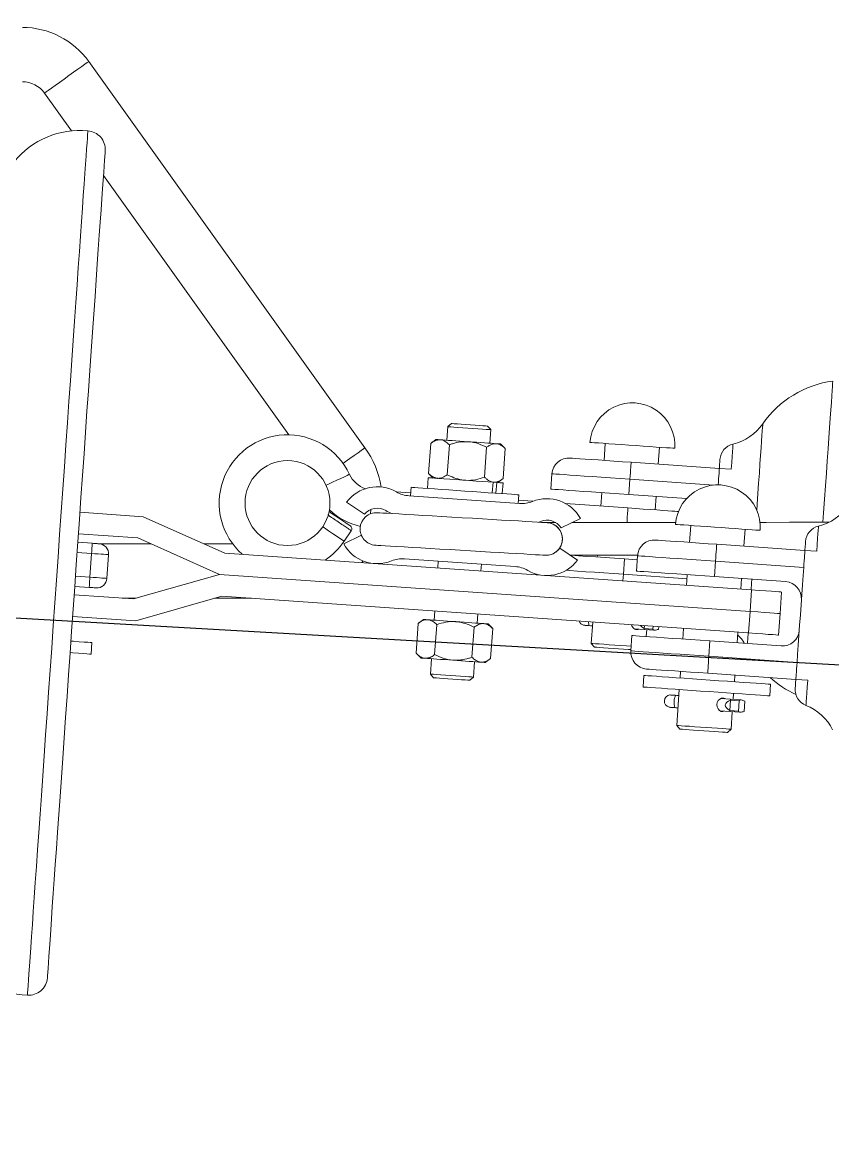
# Model space of a CAD drawing. Header units: millimetres. Extents: x 1587714 to 3094800, y -694377 to -413614.
# Drawn here: x 2354954 to 2355192.4, y -549894.7 to -549566.1 of the extents above; entities that cross this region are included whole.
import ezdxf

# ---------------------------------------------------------------- set-up
doc = ezdxf.new("R2010")
doc.units = ezdxf.units.MM

# ---------------------------------------------------------------- blocks, each defined once
blk = doc.blocks.new('poste RT1 vista lateral')
at = {"color": 7, "linetype": 'Continuous', "lineweight": 15}
for p, q in [((590.779, 9054.2824), (509.5248, 9167.9566)), ((496.5083, 9158.6525), (504.4546, 9147.5356)), ((513.8674, 9134.3672), (568.3856, 9058.0962)), ((616.1976, 9061.4169), (615.1303, 9060.4889)), ((615.1303, 9060.4889), (614.8513, 9056.4988)), ((627.7993, 9059.603), (626.8715, 9060.6711)), ((627.5203, 9055.6128), (627.7993, 9059.603)), ((609.5089, 9046.7389), (610.1255, 9055.5565)), ((611.684, 9056.72), (610.1255, 9055.5565)), ((614.9947, 9046.3555), (615.6114, 9055.1732)), ((632.0689, 9054.0221), (630.6876, 9055.3916)), ((661.4689, 9055.547), (661.1202, 9050.5593)), ((625.9665, 9045.5878), (626.5831, 9054.4055)), ((631.4524, 9045.2044), (632.0689, 9054.0221)), ((677.0812, 9049.4435), (677.43, 9054.4312)), ((669.1006, 9050.0014), (695.0373, 9048.1875)), ((698.52, 9047.9443), (695.0373, 9048.1875)), ((609.3826, 9045.4743), (609.1611, 9042.3071)), ((609.5089, 9046.7389), (610.8902, 9045.3694)), ((629.8938, 9044.04), (631.4524, 9045.2044)), ((645.8079, 9046.6177), (645.4923, 9042.104)), ((668.7519, 9045.0137), (668.4363, 9040.4999)), ((604.3342, 9042.6447), (604.157, 9040.1108)), ((628.4684, 9044.1401), (628.2469, 9040.9729)), ((628.4684, 9044.1401), (629.5394, 9044.0648)), ((629.5394, 9044.0648), (629.3179, 9040.8976)), ((631.18, 9040.7679), (631.4014, 9043.9351)), ((585.385, 9038.276), (590.6245, 9034.7416)), ((604.2214, 9041.0311), (599.9234, 9041.3315)), ((636.2359, 9037.8678), (603.7508, 9040.1394)), ((635.8297, 9037.8964), (636.0069, 9040.4303)), ((640.1919, 9038.5153), (635.894, 9038.8157)), ((660.4557, 9041.0578), (660.1802, 9037.1172)), ((668.4363, 9040.4999), (685.4045, 9039.3136)), ((676.1412, 9036.0014), (676.4168, 9039.942)), ((506.9387, 9035.2805), (525.5326, 9033.9806)), ((592.4584, 9034.8694), (592.5452, 9036.1111)), ((668.1607, 9036.5593), (649.8016, 9037.843)), ((683.0069, 9035.5113), (682.6753, 9035.5446)), ((525.5326, 9033.9806), (549.5718, 9023.2775)), ((641.8945, 9032.4223), (642.4235, 9032.6235)), ((648.4833, 9030.6962), (654.1637, 9033.4666)), ((523.9727, 9027.7245), (506.4957, 9028.9462)), ((589.7319, 9028.5256), (584.5256, 9025.986)), ((584.6664, 9026.7642), (586.7628, 9029.8741)), ((686.6261, 9031.4114), (686.2773, 9026.4237)), ((702.2383, 9025.3079), (702.5871, 9030.2956)), ((506.3213, 9026.4523), (510.5805, 9026.1548)), ((527.845, 9026.0003), (512.7311, 9026.0003)), ((548.0119, 9017.0214), (523.9727, 9027.7245)), ((551.8752, 9026.0003), (543.4571, 9026.0003)), ((694.2578, 9025.8658), (720.1945, 9024.0519)), ((510.3713, 9023.1621), (509.883, 9016.1784)), ((515.3591, 9022.8131), (514.8708, 9015.8303)), ((549.5718, 9023.2775), (704.5364, 9012.4409)), ((648.0647, 9024.7109), (647.8545, 9024.482)), ((653.3043, 9021.1766), (648.0647, 9024.7109)), ((659.1691, 9022.6576), (659.1304, 9022.1045)), ((670.9651, 9022.4822), (670.6494, 9017.9684)), ((723.6772, 9023.8087), (720.1945, 9024.0519)), ((602.4534, 9021.5847), (634.9384, 9019.3131)), ((612.3613, 9020.8914), (612.2218, 9018.8963)), ((624.8909, 9018.0104), (625.0304, 9020.0055)), ((666.7953, 9017.0329), (667.1109, 9021.5466)), ((667.1109, 9021.5466), (670.8812, 9021.2824)), ((693.9091, 9020.8781), (693.5934, 9016.3643)), ((719.8457, 9019.0642), (693.9091, 9020.8781)), ((719.8457, 9019.0642), (719.6806, 9016.7029)), ((548.0119, 9017.0214), (522.717, 9009.7678)), ((704.0923, 9006.1066), (548.0119, 9017.0214)), ((704.0935, 9006.1066), (548.0119, 9017.0214)), ((685.6129, 9016.9222), (685.3932, 9013.7799)), ((693.5934, 9016.3643), (714.5423, 9014.8995)), ((701.3542, 9012.6641), (701.5739, 9015.8064)), ((509.6737, 9013.1857), (505.4145, 9013.4842)), ((704.5364, 9012.4409), (704.0935, 9006.1066)), ((522.717, 9009.7678), (505.2401, 9010.9904)), ((519.3984, 9010.0005), (523.5263, 9010.0005)), ((523.391, 9003.3553), (548.6859, 9010.6089)), ((546.5639, 9010.0005), (557.3877, 9010.0005)), ((548.6859, 9010.6089), (703.6494, 8999.7723)), ((712.882, 9005.4924), (713.325, 9011.8268)), ((611.3359, 9006.2277), (611.1479, 9003.5374)), ((704.0923, 9006.1066), (703.6494, 8999.7723)), ((712.4391, 8999.1581), (712.882, 9005.4924)), ((504.7972, 9004.6551), (523.391, 9003.3553)), ((606.4221, 9002.5952), (605.8055, 8993.7775)), ((607.9806, 9003.7596), (606.4221, 9002.5952)), ((611.9079, 9002.2118), (611.2913, 8993.3941)), ((623.8169, 9002.6515), (624.005, 9005.3418)), ((628.3655, 9001.0607), (626.9842, 9002.4302)), ((657.793, 9002.9786), (657.3533, 8996.691)), ((622.8797, 9001.4441), (622.2631, 8992.6264)), ((628.3655, 9001.0607), (627.7489, 8992.2431)), ((656.743, 9001.9314), (656.753, 9001.9257)), ((669.3241, 8999.0151), (669.0084, 8994.5014)), ((670.1068, 9000.9921), (672.9227, 9000.7946)), ((672.9227, 9000.7946), (675.906, 9000.5858)), ((672.979, 9001.9171), (672.9241, 9001.1322)), ((672.9519, 9001.0931), (673.0093, 9001.9152)), ((673.5343, 8998.7204), (673.6756, 9000.7422)), ((675.4706, 9000.9177), (675.528, 9001.7388)), ((677.2063, 9001.6215), (677.1514, 9000.8366)), ((684.5073, 9001.1113), (684.2875, 8997.9689)), ((700.2485, 8996.8522), (700.4683, 8999.9945)), ((510.2114, 8993.5467), (510.4488, 8996.9428)), ((657.3533, 8996.691), (658.2811, 8995.6238)), ((691.9524, 8992.8973), (692.2681, 8997.411)), ((692.2681, 8997.411), (713.2169, 8995.9452)), ((605.8055, 8993.7775), (607.1868, 8992.408)), ((626.1904, 8991.0786), (627.7489, 8992.2431)), ((691.9524, 8992.8973), (717.8891, 8991.0834)), ((717.8891, 8991.0834), (718.0542, 8993.4447)), ((610.3541, 8992.1858), (610.0381, 8987.6673)), ((622.7071, 8986.7814), (623.0231, 8991.2999)), ((610.0381, 8987.6673), (610.9659, 8986.6002)), ((621.6398, 8985.8534), (622.7071, 8986.7814)), ((672.8567, 8987.2649), (672.6193, 8983.8688)), ((683.6231, 8988.4675), (683.4871, 8986.521)), ((717.5403, 8986.0957), (691.6036, 8987.9096)), ((699.4481, 8985.4052), (699.5842, 8987.3507)), ((717.5403, 8986.0957), (721.023, 8985.8515)), ((683.2496, 8983.1259), (682.5105, 8972.5554)), ((709.841, 8981.2663), (710.0784, 8984.6613)), ((682.1641, 8981.4217), (682.1534, 8981.416)), ((698.3338, 8980.2907), (695.5206, 8980.4871)), ((698.2882, 8979.9559), (698.0813, 8976.9967)), ((698.109, 8976.9576), (698.3211, 8979.9912)), ((701.3171, 8980.0818), (698.3338, 8980.2907)), ((699.0868, 8980.2382), (699.2107, 8982.0101)), ((700.6278, 8976.7811), (700.8398, 8979.8148)), ((702.5155, 8979.6603), (702.3085, 8976.701)), ((681.9002, 8977.7958), (681.9101, 8977.7901)), ((695.2639, 8976.8555), (698.0799, 8976.6591)), ((698.0799, 8976.6591), (701.0632, 8976.4502)), ((698.4715, 8971.4396), (698.8328, 8976.6066)), ((682.5105, 8972.5554), (683.4383, 8971.4882)), ((697.4042, 8970.5117), (698.4715, 8971.4396))]:
    blk.add_line(p, q, dxfattribs=at)
at = {"color": 8, "linetype": 'Continuous', "lineweight": 15}
for p, q in [((693.3697, 9043.2923), (668.7519, 9045.0137)), ((510.3713, 9023.1621), (506.1121, 9023.4597)), ((505.6238, 9016.4769), (509.883, 9016.1784)), ((666.7953, 9017.0329), (685.529, 9015.7225)), ((670.0945, 9000.9978), (672.9215, 9000.8004)), ((672.9519, 9001.0931), (675.4706, 9000.9177)), ((695.5101, 8980.4823), (698.3318, 8980.2849)), ((698.3211, 8979.9912), (700.8398, 8979.8148)), ((695.2517, 8976.8622), (698.0786, 8976.6648)), ((698.109, 8976.9576), (700.6278, 8976.7811))]:
    blk.add_line(p, q, dxfattribs=at)
at = {"color": 8, "linetype": 'Continuous', "lineweight": 15, "flags": 128}
for points in [[(509.5248, 9167.9566), (509.4391, 9167.8956), (509.0626, 9167.6257), (508.4034, 9167.1546), (507.4923, 9166.5032), (506.3719, 9165.7031), (505.0947, 9164.7894), (503.7202, 9163.8072), (502.3129, 9162.801), (500.9385, 9161.8187), (499.6612, 9160.9061), (498.5408, 9160.105), (497.6297, 9159.4536), (496.9705, 9158.9825), (496.594, 9158.7136), (496.5083, 9158.6525)], [(725.511, 9032.3451), (725.7076, 9035.1574), (725.987, 9039.1524), (726.2599, 9043.0548), (726.5242, 9046.8352), (726.7781, 9050.4649), (727.0194, 9053.9162), (727.2464, 9057.1635), (727.4574, 9060.1799), (727.6507, 9062.9447), (727.8249, 9065.4356), (727.9787, 9067.6348), (728.1108, 9069.524), (728.2203, 9071.09), (728.3063, 9072.3202), (728.3683, 9073.2062), (728.4056, 9073.7402), (728.4181, 9073.9186)], [(706.0432, 9035.8984), (706.162, 9037.5979), (706.3861, 9040.8032), (706.6011, 9043.8778), (706.8046, 9046.7875), (706.9944, 9049.5026), (707.1686, 9051.9936), (707.3253, 9054.2338), (707.4628, 9056.2003), (707.5797, 9057.8721), (707.6747, 9059.232), (707.7469, 9060.2639), (707.7955, 9060.9581), (707.8199, 9061.3072), (707.823, 9061.3511)], [(699.0379, 9055.3505), (699.0347, 9055.3048), (699.009, 9054.9376), (698.958, 9054.208), (698.8824, 9053.1266), (698.7832, 9051.7085), (698.6619, 9049.9728), (698.52, 9047.9443)], [(590.779, 9054.2824), (590.6932, 9054.2214), (590.3168, 9053.9525), (589.6575, 9053.4804), (588.7464, 9052.83), (587.6261, 9052.0289), (586.3488, 9051.1153), (584.9744, 9050.133), (584.3521, 9049.6886)], [(579.3445, 9043.2494), (579.9013, 9043.5069), (581.205, 9044.1096), (582.5087, 9044.7133), (583.7235, 9045.275), (584.7667, 9045.7575), (585.5671, 9046.1285), (586.0703, 9046.3612), (586.242, 9046.4404)], [(668.7519, 9045.0137), (665.8762, 9045.2149), (663.046, 9045.4123), (660.3056, 9045.604), (657.6985, 9045.7861), (655.2658, 9045.9569), (653.0457, 9046.1123), (651.0733, 9046.2496), (649.3796, 9046.3679), (647.9915, 9046.4652), (646.9309, 9046.5395), (646.2143, 9046.5901), (645.8532, 9046.6149), (645.8079, 9046.6177)], [(667.8607, 9032.2688), (667.8738, 9032.4557), (667.9671, 9033.7918), (668.0473, 9034.9381), (668.1089, 9035.8183), (668.1475, 9036.3705), (668.1607, 9036.5593)], [(578.3646, 9031.0128), (578.8734, 9030.6695), (580.0645, 9029.8665), (581.2555, 9029.0635), (582.3654, 9028.3158), (583.3185, 9027.673), (584.0499, 9027.18), (584.5096, 9026.87), (584.6664, 9026.7642)], [(724.1951, 9031.215), (724.1919, 9031.1692), (724.1662, 9030.802), (724.1152, 9030.0725), (724.0396, 9028.991), (723.9404, 9027.5729), (723.819, 9025.8372), (723.6772, 9023.8087)], [(693.9091, 9020.8781), (691.0334, 9021.0793), (688.2031, 9021.2767), (685.4628, 9021.4684), (682.8557, 9021.6506), (680.4229, 9021.8213), (678.2028, 9021.9758), (676.2304, 9022.114), (674.5368, 9022.2323), (673.1487, 9022.3296), (672.088, 9022.404), (671.3715, 9022.4535), (671.0104, 9022.4793), (670.9651, 9022.4822)], [(649.9578, 9018.2097), (651.089, 9018.1305), (653.3091, 9017.976), (655.7419, 9017.8053), (658.349, 9017.6232), (661.0893, 9017.4315), (663.9196, 9017.2341), (666.7953, 9017.0329)], [(666.7953, 9017.0329), (666.7272, 9016.0592), (666.6618, 9015.1236), (666.6594, 9015.0902)], [(704.4035, 9012.4505), (704.5404, 9014.4083), (704.6232, 9015.5928)], [(703.2979, 8996.6395), (703.3216, 8996.978), (703.4053, 8998.1759), (703.5114, 8999.6932), (703.5176, 8999.7818)], [(669.0084, 8994.5014), (669.0537, 8994.4985), (669.4149, 8994.4727), (670.1314, 8994.4232), (671.1921, 8994.3488), (672.5802, 8994.2515), (674.2738, 8994.1332), (676.2462, 8993.995), (678.4663, 8993.8395), (680.8991, 8993.6697), (683.5062, 8993.4876), (686.2465, 8993.2959), (689.0768, 8993.0975), (691.9524, 8992.8973)], [(721.023, 8985.8515), (720.8812, 8983.8231), (720.7598, 8982.0883), (720.6606, 8980.6693), (720.585, 8979.5878), (720.534, 8978.8592), (720.5083, 8978.4911), (720.5051, 8978.4453)], [(682.1534, 8981.416), (681.3821, 8981.4703), (680.8023, 8981.5104), (680.5123, 8981.5314), (680.4901, 8981.5323)], [(681.9002, 8977.7958), (681.1289, 8977.8502), (680.5491, 8977.8903), (680.2591, 8977.9112), (680.2369, 8977.9122)]]:
    blk.add_lwpolyline(points, dxfattribs=at)
at = {"color": 5, "linetype": 'Continuous', "lineweight": 15, "flags": 128}
for points in [[(491.4851, 8893.1506), (491.4975, 8893.328), (491.5346, 8893.8591), (491.5965, 8894.7432), (491.6827, 8895.9773), (491.7933, 8897.5575), (491.9277, 8899.4811), (492.0857, 8901.7403), (492.2669, 8904.3305), (492.4706, 8907.2449), (492.6964, 8910.4731), (492.9436, 8914.0084), (493.2116, 8917.8402), (493.4995, 8921.9573), (493.8066, 8926.3489), (494.132, 8931.0029), (494.4748, 8935.9057), (494.8341, 8941.0431), (495.2088, 8946.4028), (495.598, 8951.9675), (496.0004, 8957.7229), (496.4151, 8963.6538), (496.8409, 8969.7421), (497.2765, 8975.9715), (497.7207, 8982.3239), (498.1724, 8988.7831), (498.6302, 8995.3301), (499.0929, 9001.9467), (499.5592, 9008.6148), (500.0277, 9015.3162), (500.4973, 9022.0311), (500.9665, 9028.7411), (501.4341, 9035.4283), (501.8987, 9042.0725), (502.3591, 9048.6567), (502.814, 9055.1617), (503.2622, 9061.5704), (503.7022, 9067.8637), (504.1331, 9074.0244), (504.5534, 9080.0364), (504.9621, 9085.8815), (505.3581, 9091.5434), (505.7402, 9097.008), (506.1073, 9102.258), (506.4585, 9107.28), (506.7927, 9112.0598), (507.1091, 9116.5841), (507.4067, 9120.8403), (507.6847, 9124.8162), (507.9424, 9128.5002), (508.1789, 9131.8839), (508.3938, 9134.9556), (508.5863, 9137.7089), (508.7559, 9140.135), (508.9022, 9142.2274), (509.0247, 9143.9793), (509.1232, 9145.3869), (509.1973, 9146.4465), (509.2468, 9147.1541), (509.2715, 9147.5089), (509.2746, 9147.5527)], [(497.3568, 8898.2537), (497.3693, 8898.432), (497.4067, 8898.967), (497.4689, 8899.8568), (497.5558, 8901.0994), (497.667, 8902.6902), (497.8023, 8904.6252), (497.9613, 8906.8978), (498.1434, 8909.5032), (498.3482, 8912.432), (498.5751, 8915.6764), (498.8234, 8919.2259), (499.0923, 8923.0721), (499.3811, 8927.2015), (499.6889, 8931.6037), (500.0148, 8936.2652), (500.3579, 8941.1719), (500.7172, 8946.3093), (501.0916, 8951.6633), (501.48, 8957.2175), (501.8812, 8962.9557), (502.2942, 8968.8618), (502.7176, 8974.9167), (503.1503, 8981.1041), (503.5909, 8987.406), (504.0383, 8993.8033), (504.491, 9000.2768), (504.9477, 9006.8085), (505.4071, 9013.3784), (505.8679, 9019.9683), (506.3287, 9026.5572), (506.7881, 9033.128), (507.2449, 9039.6597), (507.6975, 9046.1333), (508.1449, 9052.5305), (508.5855, 9058.8315), (509.0182, 9065.0189), (509.4416, 9071.0747), (509.8546, 9076.9799), (510.2559, 9082.7181), (510.6442, 9088.2723), (511.0186, 9093.6263), (511.3779, 9098.7647), (511.721, 9103.6713), (512.0469, 9108.3319), (512.3548, 9112.7341), (512.6436, 9116.8644), (512.9125, 9120.7097), (513.1607, 9124.2602), (513.3876, 9127.5046), (513.5924, 9130.4333), (513.7745, 9133.0378), (513.9335, 9135.3114), (514.0688, 9137.2464), (514.18, 9138.8371), (514.2669, 9140.0788), (514.3291, 9140.9695), (514.3665, 9141.5045), (514.379, 9141.6829)]]:
    blk.add_lwpolyline(points, dxfattribs=at)
at = {"color": 7, "linetype": 'Continuous', "lineweight": 15, "flags": 128}
for points in [[(616.1976, 9061.4169), (616.2053, 9061.4169), (616.4613, 9061.3987), (617.0629, 9061.3568), (617.9693, 9061.2929), (619.1187, 9061.2128), (620.4327, 9061.1212), (621.8218, 9061.024), (623.1913, 9060.9276), (624.4479, 9060.8399), (625.506, 9060.7665), (626.2934, 9060.7111), (626.7566, 9060.6787), (626.8715, 9060.6711)], [(627.7993, 9059.603), (627.6879, 9059.6116), (627.2241, 9059.644), (626.4255, 9059.6993), (625.3386, 9059.7756), (624.0265, 9059.8671), (622.5657, 9059.9692), (621.0408, 9060.076), (619.5405, 9060.1809), (618.1521, 9060.2782), (616.9563, 9060.3611), (616.0224, 9060.427), (615.4049, 9060.4699), (615.1395, 9060.4889), (615.1303, 9060.4889)], [(621.1858, 9056.0563), (619.9456, 9056.143), (618.7266, 9056.2279), (617.5496, 9056.3099), (616.4349, 9056.3881), (615.4015, 9056.4606), (614.467, 9056.5255), (613.6475, 9056.5836), (612.957, 9056.6313)], [(629.4146, 9055.4802), (628.7241, 9055.5289), (627.9046, 9055.5861), (626.9701, 9055.6519), (625.9367, 9055.7234), (624.822, 9055.8016), (623.645, 9055.8836), (622.426, 9055.9695), (621.1858, 9056.0563)], [(629.4146, 9055.4802), (629.9643, 9055.4421), (630.3638, 9055.4144), (630.6063, 9055.3973), (630.6876, 9055.3916)], [(681.919, 9054.1174), (681.8225, 9054.1241), (681.3828, 9054.1546), (680.5998, 9054.2099), (679.4961, 9054.2872), (678.1033, 9054.3845), (676.4616, 9054.4989), (674.6181, 9054.6277), (672.626, 9054.7669), (670.5425, 9054.9128), (668.4275, 9055.0606), (666.3419, 9055.2065), (664.3457, 9055.3458), (662.4964, 9055.4755), (660.847, 9055.5909), (659.4452, 9055.6891), (658.3312, 9055.7663), (657.537, 9055.8226), (657.0855, 9055.8541), (656.9799, 9055.8617)], [(651.1445, 9051.2574), (651.3273, 9051.244), (651.8719, 9051.2059), (652.7672, 9051.1439), (653.995, 9051.0581), (655.5303, 9050.9503), (657.3419, 9050.8235), (659.3928, 9050.6804), (661.6414, 9050.523), (664.0418, 9050.3552), (666.5452, 9050.1797), (669.1006, 9050.0014)], [(669.1006, 9050.0014), (669.094, 9049.906), (669.0741, 9049.6218), (669.0419, 9049.1612), (668.9985, 9048.5404), (668.9456, 9047.785), (668.8854, 9046.922), (668.8199, 9045.9864), (668.7519, 9045.0137)], [(695.0373, 9048.1875), (695.0306, 9048.0921), (695.0108, 9047.8079), (694.9785, 9047.3473), (694.9352, 9046.7265), (694.8823, 9045.9712), (694.822, 9045.109), (694.7566, 9044.1735), (694.6993, 9043.3533)], [(695.0373, 9048.1875), (695.1175, 9049.3338), (695.1756, 9050.1654), (695.2109, 9050.6699), (695.2227, 9050.8387)], [(609.3826, 9045.4743), (609.3975, 9045.4733), (609.6781, 9045.4533), (610.3056, 9045.4094), (611.2597, 9045.3436), (612.5094, 9045.2559), (614.0144, 9045.151), (615.7259, 9045.0308), (617.5884, 9044.9002), (619.5417, 9044.7638), (621.5225, 9044.6255), (623.4667, 9044.4891), (625.3114, 9044.3604), (626.9968, 9044.2431), (628.4684, 9044.1401)], [(620.1705, 9041.5375), (617.8103, 9041.7025), (615.5027, 9041.8637), (613.2994, 9042.0182), (611.2496, 9042.1612), (609.3991, 9042.2909), (607.7892, 9042.4035), (606.4559, 9042.496), (605.4289, 9042.5684), (604.7313, 9042.6171), (604.3785, 9042.6419), (604.3342, 9042.6447)], [(636.0069, 9040.4303), (635.9626, 9040.4332), (635.6098, 9040.458), (634.9122, 9040.5066), (633.8852, 9040.5781), (632.5519, 9040.6716), (630.942, 9040.7841), (629.0915, 9040.9138), (627.0417, 9041.0569), (624.8384, 9041.2114), (622.5308, 9041.3725), (620.1705, 9041.5375)], [(629.5394, 9044.0648), (630.4892, 9043.999), (631.1121, 9043.9551), (631.3879, 9043.936), (631.4014, 9043.9351)], [(645.4923, 9042.104), (645.5376, 9042.1011), (645.8987, 9042.0763), (646.6152, 9042.0258), (647.6759, 9041.9514), (649.064, 9041.8551), (650.7576, 9041.7359), (652.73, 9041.5986), (654.9501, 9041.4431), (657.3829, 9041.2734), (659.99, 9041.0903), (662.7303, 9040.8986), (665.5606, 9040.7012), (668.4363, 9040.4999)], [(580.2425, 9035.476), (580.2493, 9035.4712), (581.1526, 9034.8618), (582.183, 9034.1675), (583.2568, 9033.4437), (584.2871, 9032.7494), (585.1905, 9032.14), (585.8937, 9031.666), (586.3398, 9031.3656), (586.4926, 9031.2617), (586.4926, 9031.2617)], [(644.3546, 9032.2287), (644.1726, 9032.2402), (643.6294, 9032.2716), (642.7328, 9032.325), (641.4959, 9032.3975), (639.9368, 9032.49), (638.0782, 9032.5997), (635.9472, 9032.7246), (633.5749, 9032.8648), (630.9958, 9033.0164), (628.2477, 9033.1786), (625.3704, 9033.3483), (622.4061, 9033.5238), (619.3979, 9033.7012), (616.3897, 9033.8786), (613.4254, 9034.0531), (610.5482, 9034.2228), (607.8, 9034.385), (605.2209, 9034.5366), (602.8486, 9034.6768), (600.7176, 9034.8027), (598.859, 9034.9123), (597.2999, 9035.0039), (596.0631, 9035.0764), (595.1665, 9035.1298), (594.6232, 9035.1613), (594.4413, 9035.1727)], [(682.6753, 9035.5446), (682.4966, 9035.557), (681.9649, 9035.5942), (681.0933, 9035.6553), (679.9032, 9035.7382), (678.4241, 9035.8422), (676.6922, 9035.9633), (674.7502, 9036.0987), (672.646, 9036.2456), (670.4313, 9036.401), (668.1607, 9036.5593)], [(646.9032, 9032.2411), (645.7151, 9032.2392), (644.7989, 9032.2382), (644.249, 9032.2373), (644.2102, 9032.2373)], [(682.1892, 9032.2878), (679.5773, 9032.284), (674.7361, 9032.2783), (670.239, 9032.2716), (666.0896, 9032.2669), (662.2906, 9032.2611), (658.8451, 9032.2573), (655.7554, 9032.2526), (653.0238, 9032.2497), (651.6645, 9032.2478)], [(707.0762, 9029.9819), (706.9796, 9029.9885), (706.54, 9030.019), (705.757, 9030.0734), (704.6532, 9030.1507), (703.2605, 9030.2489), (701.6187, 9030.3633), (699.7753, 9030.4921), (697.7831, 9030.6313), (695.6996, 9030.7772), (693.5846, 9030.925), (691.4991, 9031.0709), (689.5029, 9031.2102), (687.6535, 9031.3399), (686.0042, 9031.4553), (684.6024, 9031.5535), (683.4883, 9031.6308), (682.6941, 9031.687), (682.2426, 9031.7185), (682.137, 9031.7252)], [(727.3199, 9032.3479), (722.7745, 9032.3412), (715.637, 9032.3327), (708.8137, 9032.3231), (707.0202, 9032.3212)], [(510.5805, 9026.1548), (510.5765, 9026.0966), (510.5646, 9025.9268), (510.5453, 9025.6503), (510.5192, 9025.2783), (510.4875, 9024.8244), (510.4514, 9024.3075), (510.4121, 9023.7458), (510.3713, 9023.1621)], [(510.5805, 9026.1548), (510.9698, 9026.1271), (511.344, 9026.1014), (511.689, 9026.0766), (511.9913, 9026.0556), (512.2394, 9026.0384), (512.4238, 9026.026), (512.5373, 9026.0174), (512.5757, 9026.0146)], [(593.8762, 9025.5892), (594.0581, 9025.5787), (594.6013, 9025.5463), (595.4979, 9025.4939), (596.7348, 9025.4204), (598.2939, 9025.3289), (600.1525, 9025.2192), (602.2835, 9025.0933), (604.6558, 9024.9531), (607.2349, 9024.8015), (609.9831, 9024.6394), (612.8603, 9024.4696), (615.8246, 9024.2951), (618.8328, 9024.1177), (621.841, 9023.9403), (624.8053, 9023.7648), (627.6825, 9023.5951), (630.4307, 9023.4339), (633.0098, 9023.2813), (635.3821, 9023.1411), (637.5131, 9023.0162), (639.3717, 9022.9065), (640.9308, 9022.814), (642.1677, 9022.7416), (643.0643, 9022.6882), (643.6075, 9022.6567), (643.7894, 9022.6462)], [(676.3017, 9027.1218), (676.4844, 9027.1084), (677.029, 9027.0703), (677.9243, 9027.0083), (679.1521, 9026.9225), (680.6875, 9026.8147), (682.4991, 9026.6879), (684.55, 9026.5448), (686.7986, 9026.3875), (689.199, 9026.2196), (691.7024, 9026.0441), (694.2578, 9025.8658)], [(694.2578, 9025.8658), (694.2511, 9025.7695), (694.2313, 9025.4862), (694.199, 9025.0247), (694.1557, 9024.4048), (694.1028, 9023.6495), (694.0425, 9022.7864), (693.9771, 9021.8508), (693.9091, 9020.8781)], [(720.1945, 9024.0519), (720.2746, 9025.1982), (720.3328, 9026.0298), (720.3681, 9026.5343), (720.3799, 9026.7031)], [(515.3591, 9022.8131), (515.2633, 9022.8198), (514.9794, 9022.8398), (514.5185, 9022.8722), (513.8982, 9022.9151), (513.1424, 9022.9676), (512.28, 9023.0286), (511.3443, 9023.0935), (510.3713, 9023.1621)], [(651.1244, 9022.6471), (653.0365, 9022.649), (655.7681, 9022.6529), (658.8578, 9022.6567), (662.3034, 9022.6614), (666.1023, 9022.6662), (670.2518, 9022.6719), (670.9821, 9022.6729)], [(651.3688, 9022.6471), (651.4047, 9022.6443), (653.6248, 9022.4898), (656.0575, 9022.3191), (658.6647, 9022.1369), (661.4049, 9021.9452), (664.2352, 9021.7478), (667.1109, 9021.5466)], [(720.1945, 9024.0519), (720.1878, 9023.9565), (720.1679, 9023.6723), (720.1357, 9023.2117), (720.0923, 9022.5909), (720.0395, 9021.8356), (719.9792, 9020.9734), (719.9138, 9020.0369), (719.8457, 9019.0642)], [(589.8275, 9020.4623), (589.8913, 9020.5424), (590.2265, 9020.9715)], [(509.883, 9016.1784), (509.8421, 9015.5947), (509.8029, 9015.034), (509.7667, 9014.5161), (509.735, 9014.0631), (509.709, 9013.6902), (509.6896, 9013.4137), (509.6777, 9013.2439), (509.6737, 9013.1857)], [(509.883, 9016.1784), (510.8561, 9016.1107), (511.7917, 9016.0458), (512.6541, 9015.9848), (513.4099, 9015.9323), (514.0302, 9015.8885), (514.4911, 9015.857), (514.775, 9015.837), (514.8708, 9015.8303)], [(670.6494, 9017.9684), (670.6947, 9017.9656), (671.0559, 9017.9398), (671.7724, 9017.8902), (672.8331, 9017.8158), (674.2212, 9017.7186), (675.9148, 9017.6003), (677.8872, 9017.463), (680.1073, 9017.3075), (682.5401, 9017.1368), (685.1472, 9016.9547), (687.8875, 9016.763), (690.7178, 9016.5656), (693.5934, 9016.3643)], [(718.0542, 8993.4447), (718.2475, 8996.2084), (718.4493, 8999.0952), (718.6569, 9002.064), (718.8674, 9005.0738), (719.0779, 9008.0836), (719.2855, 9011.0524), (719.4873, 9013.9382), (719.6806, 9016.7029)], [(511.6688, 9013.0465), (511.6305, 9013.0494), (511.517, 9013.057), (511.3326, 9013.0703), (511.0845, 9013.0875), (510.7821, 9013.1085), (510.4372, 9013.1323), (510.0629, 9013.159), (509.6737, 9013.1857)], [(704.5364, 9012.4409), (706.7589, 9012.2864), (708.7003, 9012.15), (710.3309, 9012.0366), (711.6257, 9011.946), (712.565, 9011.8802), (713.1343, 9011.8401), (713.325, 9011.8268)], [(712.882, 9005.4924), (712.6913, 9005.5058), (712.122, 9005.5459), (711.1827, 9005.6107), (709.8879, 9005.7013), (708.2573, 9005.8157), (706.3159, 9005.9512), (704.0935, 9006.1066)], [(609.2536, 9003.67), (608.7039, 9003.7091), (608.3044, 9003.7367), (608.0619, 9003.7539), (607.9806, 9003.7596)], [(617.4824, 9003.0949), (616.2421, 9003.1817), (615.0231, 9003.2666), (613.8462, 9003.3486), (612.7315, 9003.4268), (611.6981, 9003.4993), (610.7636, 9003.5641), (609.9441, 9003.6223), (609.2536, 9003.67)], [(625.7112, 9002.5189), (625.0207, 9002.5675), (624.2012, 9002.6248), (623.2667, 9002.6906), (622.2333, 9002.763), (621.1186, 9002.8403), (619.9416, 9002.9233), (618.7226, 9003.0081), (617.4824, 9003.0949)], [(626.9842, 9002.4302), (626.9029, 9002.4359), (626.6604, 9002.4531), (626.2609, 9002.4807), (625.7112, 9002.5189)], [(656.753, 9001.9257), (657.0999, 9001.9009), (657.7146, 9001.858)], [(669.3241, 8999.0151), (669.3693, 8999.0122), (669.7305, 8998.9865), (670.447, 8998.9369), (671.5077, 8998.8625), (672.8958, 8998.7652), (674.5894, 8998.647), (676.5618, 8998.5087), (678.7819, 8998.3532), (681.2147, 8998.1835), (683.8218, 8998.0013), (686.5621, 8997.8096), (689.3924, 8997.6113), (692.2681, 8997.411)], [(712.4391, 8999.1581), (712.4391, 8999.1581), (712.2482, 8999.1715), (711.6787, 8999.2106), (710.7392, 8999.2764), (709.4442, 8999.367), (707.8135, 8999.4814), (705.872, 8999.6169), (703.6494, 8999.7723)], [(509.986, 8996.9752), (509.2354, 8997.0276), (508.1461, 8997.1039), (506.7395, 8997.2022), (505.0427, 8997.3204), (504.2879, 8997.3729)], [(510.4488, 8996.9428), (510.3834, 8996.9475), (509.986, 8996.9752)], [(657.3533, 8996.691), (657.4319, 8996.6853), (657.8568, 8996.6557), (658.6314, 8996.6013), (659.7193, 8996.526), (661.0698, 8996.4316), (662.6197, 8996.3229), (664.2964, 8996.2056), (666.0217, 8996.0845), (667.7148, 8995.9662), (669.1041, 8995.8689)], [(669.0344, 8994.8714), (668.3499, 8994.92), (666.8786, 8995.023), (665.3264, 8995.1308), (663.771, 8995.2395), (662.2905, 8995.3434), (660.9592, 8995.4369), (659.8436, 8995.5142), (658.9999, 8995.5733), (658.4703, 8995.6105), (658.2814, 8995.6238), (658.2811, 8995.6238)], [(509.7486, 8993.5791), (508.998, 8993.6316), (507.9087, 8993.7079), (506.502, 8993.8061), (504.8053, 8993.9253), (504.0505, 8993.9778)], [(510.2114, 8993.5467), (510.146, 8993.5515), (509.7486, 8993.5791)], [(607.1868, 8992.408), (607.2681, 8992.4023), (607.5106, 8992.3851), (607.9101, 8992.3575), (608.4598, 8992.3184)], [(608.4598, 8992.3184), (609.1503, 8992.2707), (609.9698, 8992.2135), (610.9043, 8992.1477), (611.9377, 8992.0752), (613.0524, 8991.998), (614.2294, 8991.915), (615.4484, 8991.8301), (616.6886, 8991.7433)], [(691.9524, 8992.8973), (691.8844, 8991.9236), (691.819, 8990.988), (691.7586, 8990.1259), (691.7058, 8989.3696), (691.6624, 8988.7497), (691.6302, 8988.2891), (691.6103, 8988.0049), (691.6036, 8987.9096)], [(624.9174, 8991.1683), (624.2269, 8991.2159), (623.4074, 8991.2732), (622.4729, 8991.339), (621.4395, 8991.4114), (620.3248, 8991.4887), (619.1478, 8991.5717), (617.9288, 8991.6565), (616.6886, 8991.7433)], [(624.9174, 8991.1683), (625.4671, 8991.1292), (625.8666, 8991.1015), (626.1091, 8991.0843), (626.1904, 8991.0786)], [(691.6036, 8987.9096), (689.0482, 8988.0879), (686.5448, 8988.2624), (684.1444, 8988.4303), (681.8958, 8988.5876), (679.8449, 8988.7316), (678.0333, 8988.8585), (676.498, 8988.9653), (675.2701, 8989.0511), (674.3748, 8989.114), (673.8302, 8989.1522), (673.6475, 8989.1646)], [(717.8891, 8991.0834), (717.821, 8990.1106), (717.7556, 8989.1741), (717.6953, 8988.312), (717.6425, 8987.5567), (717.5991, 8986.9359), (717.5669, 8986.4752), (717.547, 8986.191), (717.5403, 8986.0957)], [(610.0381, 8987.6673), (610.0473, 8987.6664), (610.3126, 8987.6482), (610.9302, 8987.6044), (611.864, 8987.5395), (613.0599, 8987.4556), (614.4483, 8987.3583), (615.9486, 8987.2534), (617.4734, 8987.1476), (618.9343, 8987.0446), (620.2464, 8986.953), (621.3332, 8986.8777), (622.1318, 8986.8214), (622.5957, 8986.789), (622.7071, 8986.7814)], [(621.6398, 8985.8534), (621.5248, 8985.8611), (621.0617, 8985.8935), (620.2743, 8985.9488), (619.2162, 8986.0232), (617.9596, 8986.1109), (616.59, 8986.2063), (615.2009, 8986.3036), (613.887, 8986.3951), (612.7376, 8986.4762), (611.8312, 8986.5391), (611.2295, 8986.5811), (610.9736, 8986.5992), (610.9659, 8986.6002)], [(684.6686, 8986.439), (682.3236, 8986.603), (680.1567, 8986.7537), (678.2099, 8986.8901), (676.5211, 8987.0083), (675.1233, 8987.1056), (674.0435, 8987.1819), (673.303, 8987.2334), (672.9159, 8987.2601), (672.8567, 8987.2649)], [(710.0784, 8984.6613), (709.9223, 8984.6728), (709.4078, 8984.709), (708.5442, 8984.7691), (707.3482, 8984.853), (705.8431, 8984.9579), (704.0582, 8985.0829), (702.0283, 8985.225), (699.7928, 8985.3814), (697.3952, 8985.5483), (694.8823, 8985.7247), (692.3029, 8985.9049), (689.7072, 8986.0861), (687.1458, 8986.2654), (684.6686, 8986.439)], [(717.3549, 8983.4445), (717.3667, 8983.6133), (717.402, 8984.1177), (717.4602, 8984.9494), (717.5403, 8986.0957)], [(684.4311, 8983.043), (682.0862, 8983.207), (679.9193, 8983.3586), (677.9724, 8983.495), (676.2837, 8983.6133), (674.8858, 8983.7105), (673.8061, 8983.7859), (673.0656, 8983.8383), (672.6785, 8983.865), (672.6193, 8983.8688)], [(709.841, 8981.2663), (709.6848, 8981.2777), (709.1704, 8981.313), (708.3068, 8981.374), (707.1108, 8981.457), (705.6057, 8981.5629), (703.8208, 8981.6878), (701.7908, 8981.8289), (699.5553, 8981.9853), (697.1578, 8982.1532), (694.6448, 8982.3287), (692.0655, 8982.5099), (689.4698, 8982.691), (686.9084, 8982.8703), (684.4311, 8983.043)], [(683.1257, 8981.354), (682.511, 8981.3969), (682.1641, 8981.4217)], [(696.4617, 8976.7725), (696.0789, 8976.6371), (695.5648, 8976.6934), (695.0762, 8976.9576), (694.6606, 8977.4067), (694.3812, 8978.0047), (694.2982, 8978.6732), (694.4213, 8979.3169), (694.7239, 8979.8806), (695.173, 8980.3202), (695.7085, 8980.5777), (696.15, 8980.6235), (696.15, 8980.6235)], [(681.9101, 8977.7901), (682.257, 8977.7653), (682.8718, 8977.7224)], [(682.5105, 8972.5554), (682.5891, 8972.5497), (683.014, 8972.5201), (683.7885, 8972.4658), (684.8765, 8972.3895), (686.227, 8972.295), (687.7768, 8972.1873), (689.4536, 8972.07), (691.1789, 8971.9489), (692.872, 8971.8306), (694.4538, 8971.72), (695.8502, 8971.6227), (696.9961, 8971.5426), (697.8378, 8971.4835), (698.336, 8971.4491), (698.4715, 8971.4396)], [(697.4042, 8970.5117), (697.2427, 8970.5231), (696.7394, 8970.5575), (695.9193, 8970.6156), (694.8236, 8970.6919), (693.507, 8970.7835), (692.0358, 8970.8865), (690.4835, 8970.9952), (688.9282, 8971.1039), (687.4477, 8971.2079), (686.1163, 8971.3004), (685.0008, 8971.3786), (684.1571, 8971.4377), (683.6275, 8971.4749), (683.4385, 8971.4882), (683.4383, 8971.4882)]]:
    blk.add_lwpolyline(points, dxfattribs=at)
at = {"color": 7, "linetype": 'Continuous', "lineweight": 15}
blk.add_circle((568, 9038), 12.5, dxfattribs=at)
for centre, radius, start, end in [((490, 9154), 24, 35.557188, 90), ((490, 9154), 8, 35.557188, 90), ((732.4286, 9044.1881), 30, 97.682419, 145.10347), ((669.4494, 9054.9893), 12.5, 356, 176), ((695.5202, 9069.9324), 15, 283.563275, 325.10347), ((568, 9038), 20.1, 24.829605, 228.620363), ((635.5163, 9389.6083), 333.7403, 265.905043, 266.12412), ((700.2105, 9050.4902), 5, 103.563275, 176), ((568, 9038), 28, 9.676926, 35.557188), ((650.7957, 9046.2693), 5, 86, 176), ((593.5024, 9049.7998), 8, 204.829605, 251.269827), ((594.4055, 9031.4701), 11.3, 60.158067, 142.966083), ((694.6066, 9030.8535), 12.5, 356, 176), ((604.3577, 9048.8181), 8.7, 240.158067, 266), ((636.8428, 9046.5465), 8.7, 266, 291.841933), ((644.2837, 9027.9822), 11.3, 29.033917, 111.841933), ((593.5024, 9049.7998), 19.1, 226.410846, 257.686496), ((594.1587, 9030.3807), 4.8, 86.625313, 176.625313), ((594.4055, 9031.4701), 5, 60.158067, 139.130102), ((604.3577, 9048.8181), 15, 240.158067, 247.897188), ((720.6773, 9045.7967), 15, 283.563275, 325.10347), ((644.2837, 9027.9822), 5, 32.869898, 111.841933), ((644.072, 9027.4374), 4.8, 356.625313, 86.625313), ((644.072, 9027.4374), 4.8, 0.075868, 85.51946), ((585.9336, 9030.433), 1, 325.380049, 56.013971), ((594.1587, 9030.3807), 4.8, 176.625313, 266.625313), ((725.3677, 9026.3545), 5, 103.563275, 176), ((512.3664, 9023.0223), 3, 356, 86), ((568, 9038), 20.1, 303.379637, 326.013971), ((594.4055, 9031.4701), 11.3, 209.033917, 291.841933), ((644.072, 9027.4374), 4.8, 265.51946, 0.075868), ((644.072, 9027.4374), 4.8, 266.625313, 356.625313), ((675.9529, 9022.1335), 5, 86, 176), ((601.8465, 9012.9058), 8.7, 86, 111.841933), ((634.3316, 9010.6342), 8.7, 60.158067, 86), ((644.2837, 9027.9822), 11.3, 240.158067, 322.966083), ((511.8781, 9016.0393), 3, 266, 356), ((714.1935, 9009.9116), 5, 356, 86), ((655.5659, 9003.8331), 1.85, 198.123628, 254.764698), ((655.1586, 9002.3376), 0.3, 254.764698, 266), ((656.9095, 9015.8218), 13.897, 262.674985, 269.354541), ((645.7481, 8837.0862), 165.2115, 85.84619, 86.1841), ((689.835, 8988.631), 15, 32.526551, 45.132492), ((713.5657, 9000.9335), 5, 266, 356), ((673.9963, 8994.1525), 5, 176, 266), ((729.9671, 9008.9881), 30, 228.197162, 245.544154), ((722.3427, 8983.0955), 5, 176, 248.436725), ((680.7231, 8979.6974), 1.85, 97.235302, 254.764698), ((680.5279, 8981.2351), 0.3, 86, 97.235302), ((682.3432, 8995.6412), 14.2206, 262.751055, 269.278324), ((687.3642, 8979.2327), 5.6497, 157.266721, 194.733419), ((671.1663, 8816.6894), 165.0926, 85.845951, 86.184095), ((680.3158, 8978.2019), 0.3, 254.764698, 266), ((709.3748, 9383.6626), 406.8007, 265.900735, 266.128791), ((670.9132, 8813.0692), 165.0926, 85.845951, 86.184095), ((714.9922, 8964.4952), 15, 26.89653, 68.436725)]:
    blk.add_arc(centre, radius, start, end, dxfattribs=at)
at = {"color": 5, "linetype": 'Continuous', "lineweight": 15}
for centre, radius, start, end in [((506.9565, 9122.6131), 25.0474, 84.689602, 140.790029), ((508.8924, 9142.0663), 5.5, 356, 86.015078), ((492.6605, 8918.1706), 25.0474, 211.209971, 267.310398), ((491.8702, 8898.6373), 5.5, 265.984922, 356)]:
    blk.add_arc(centre, radius, start, end, dxfattribs=at)
at = {"color": 8, "linetype": 'Continuous', "lineweight": 15}
for centre, radius, start, end in [((659.186, 9002.8556), 2.6119, 175.436459, 200.722367), ((629.7387, 8627.8359), 375.0689, 85.871234, 86.125937)]:
    blk.add_arc(centre, radius, start, end, dxfattribs=at)
at = {"color": 7, "linetype": 'Continuous', "lineweight": 15}
for centre, major_axis, ratio, start_param, end_param in [((675.0922, 9002.4677), (3.4558, -0.2417), 0.53402653, 3.52772281, 4.07210979), ((673.058, 9002.61), (0.129, 1.8455), 0.02753787, 2.50131346, 2.94549965), ((672.9436, 9001.094), (0.0209, 0.2993), 0.02753787, 2.94549965, 4.71238898), ((675.9269, 9000.8853), (0.4564, -0.0319), 0.65576548, 3.14159265, 4.90848199), ((675.5736, 9002.4341), (2.8143, -0.1968), 0.65576548, 4.90848199, 5.35266817), ((700.2493, 8978.332), (3.4558, -0.2417), 0.53402653, 2.21107552, 4.07210979), ((698.2151, 8978.4742), (0.129, 1.8455), 0.02753787, 0.19609301, 0.64027919), ((698.3129, 8979.9914), (0.0209, 0.2993), 0.02753787, 4.71238898, 6.47927831), ((701.2962, 8979.7828), (0.4564, -0.0319), 0.65576548, 1.37470332, 3.14159265), ((700.7307, 8978.2983), (2.8143, -0.1968), 0.65576548, 0.93051714, 1.37470332), ((698.2151, 8978.4742), (0.129, 1.8455), 0.02753787, 2.50131346, 2.94549965), ((698.1008, 8976.9582), (0.0209, 0.2993), 0.02753787, 2.94549965, 4.71238898), ((701.0841, 8976.7496), (0.4564, -0.0319), 0.65576548, 3.14159265, 4.90848199), ((700.7307, 8978.2983), (2.8143, -0.1968), 0.65576548, 4.90848199, 5.35266817)]:
    blk.add_ellipse(centre, major_axis=major_axis, ratio=ratio, start_param=start_param, end_param=end_param, dxfattribs=at)
for points, knots in [([(612.957, 9056.6313), (612.5697, 9056.6099), (611.7811, 9056.5662), (610.8324, 9056.0617), (610.2848, 9055.6704), (610.1255, 9055.5565)], [0, 0, 0, 0, 0.406314261, 0.82728307, 1, 1, 1, 1]), ([(615.6114, 9055.1732), (615.208, 9055.5352), (614.3866, 9056.2725), (613.4567, 9056.5956), (612.9699, 9056.6304), (612.957, 9056.6313)], [0, 0, 0, 0, 0.48431429, 0.98633824, 1, 1, 1, 1]), ([(621.1858, 9056.0563), (620.4146, 9056.0617), (618.8442, 9056.0726), (616.9865, 9055.632), (615.9213, 9055.2766), (615.6114, 9055.1732)], [0, 0, 0, 0, 0.40629914, 0.82726673, 1, 1, 1, 1]), ([(626.5831, 9054.4055), (625.7534, 9054.798), (624.0637, 9055.5973), (622.1843, 9055.9836), (621.2116, 9056.0544), (621.1858, 9056.0563)], [0, 0, 0, 0, 0.484341325, 0.986323324, 1, 1, 1, 1]), ([(626.5831, 9054.4055), (626.8285, 9054.5775), (627.4091, 9054.9847), (628.3605, 9055.4345), (629.0603, 9055.4649), (629.4146, 9055.4802)], [0, 0, 0, 0, 0.26546004, 0.62808556, 1, 1, 1, 1]), ([(629.4146, 9055.4802), (629.4773, 9055.4747), (629.8877, 9055.4384), (630.6402, 9055.1753), (631.4523, 9054.6102), (631.9165, 9054.1675), (632.0689, 9054.0221)], [0, 0, 0, 0, 0.06653192, 0.43527886, 0.81453599, 1, 1, 1, 1]), ([(612.1632, 9045.2797), (611.7827, 9045.355), (611.0079, 9045.5081), (610.1385, 9046.1395), (609.6508, 9046.6038), (609.5089, 9046.7389)], [0, 0, 0, 0, 0.406303, 0.82725987, 1, 1, 1, 1]), ([(614.9947, 9046.3555), (614.5449, 9046.0516), (613.6289, 9045.4328), (612.6632, 9045.254), (612.1761, 9045.2791), (612.1632, 9045.2797)], [0, 0, 0, 0, 0.48434992, 0.9863414, 1, 1, 1, 1]), ([(620.392, 9044.7047), (619.6275, 9044.8063), (618.0706, 9045.0131), (616.2929, 9045.7099), (615.2873, 9046.21), (614.9947, 9046.3555)], [0, 0, 0, 0, 0.40626446, 0.8272784, 1, 1, 1, 1]), ([(625.9665, 9045.5878), (625.0902, 9045.3139), (623.3057, 9044.7561), (621.3912, 9044.642), (620.4178, 9044.7031), (620.392, 9044.7047)], [0, 0, 0, 0, 0.48434757, 0.98632909, 1, 1, 1, 1]), ([(625.9665, 9045.5878), (626.1856, 9045.3836), (626.704, 9044.9003), (627.5835, 9044.3216), (628.2721, 9044.1941), (628.6208, 9044.1296)], [0, 0, 0, 0, 0.26541963, 0.62808034, 1, 1, 1, 1]), ([(628.6208, 9044.1296), (628.6837, 9044.1262), (629.0954, 9044.1042), (629.877, 9044.2621), (630.7598, 9044.7084), (631.2812, 9045.0818), (631.4524, 9045.2044)], [0, 0, 0, 0, 0.06654174, 0.43530231, 0.81456676, 1, 1, 1, 1]), ([(606.4221, 9002.5952), (606.8718, 9002.8975), (607.7877, 9003.5132), (608.7541, 9003.7081), (609.2407, 9003.671), (609.2536, 9003.67)], [0, 0, 0, 0, 0.484336, 0.98631574, 1, 1, 1, 1]), ([(609.2536, 9003.67), (609.6342, 9003.5953), (610.4092, 9003.4433), (611.2781, 9002.8096), (611.766, 9002.3465), (611.9079, 9002.2118)], [0, 0, 0, 0, 0.40628499, 0.82731815, 1, 1, 1, 1]), ([(611.9079, 9002.2118), (612.7843, 9002.4852), (614.5689, 9003.0419), (616.4832, 9003.1575), (617.4566, 9003.0965), (617.4824, 9003.0949)], [0, 0, 0, 0, 0.48432008, 0.98632864, 1, 1, 1, 1]), ([(617.4824, 9003.0949), (618.2469, 9002.9928), (619.8035, 9002.785), (621.5817, 9002.0898), (622.5871, 9001.5896), (622.8797, 9001.4441)], [0, 0, 0, 0, 0.40630513, 0.82727332, 1, 1, 1, 1]), ([(625.7112, 9002.5189), (625.6483, 9002.5223), (625.2366, 9002.5443), (624.455, 9002.3881), (623.5722, 9001.9399), (623.0509, 9001.5667), (622.8797, 9001.4441)], [0, 0, 0, 0, 0.06652051, 0.43528157, 0.81456796, 1, 1, 1, 1]), ([(628.3655, 9001.0607), (628.1464, 9001.2649), (627.628, 9001.7482), (626.7485, 9002.3269), (626.0599, 9002.4544), (625.7112, 9002.5189)], [0, 0, 0, 0, 0.26542974, 0.62808669, 1, 1, 1, 1]), ([(671.3046, 9000.9081), (671.1797, 9000.8514), (670.901, 9000.7248), (670.4066, 9000.7966), (669.8994, 9001.0632), (669.4905, 9001.5268), (669.248, 9001.929), (669.2207, 9002.167), (669.2192, 9002.1803)], [0, 0, 0, 0, 0.16597943, 0.37055503, 0.57218962, 0.77741603, 0.98748029, 1, 1, 1, 1]), ([(605.8055, 8993.7775), (606.2087, 8993.4151), (607.0298, 8992.677), (607.9608, 8992.3541), (608.4469, 8992.3193), (608.4598, 8992.3184)], [0, 0, 0, 0, 0.48433411, 0.98632112, 1, 1, 1, 1]), ([(608.4598, 8992.3184), (608.8471, 8992.3399), (609.6357, 8992.3837), (610.5846, 8992.8874), (611.132, 8993.2799), (611.2913, 8993.3941)], [0, 0, 0, 0, 0.40628026, 0.82723259, 1, 1, 1, 1]), ([(611.2913, 8993.3941), (612.1211, 8993.0016), (613.8107, 8992.2023), (615.6901, 8991.816), (616.6628, 8991.7452), (616.6886, 8991.7433)], [0, 0, 0, 0, 0.48434631, 0.98632332, 1, 1, 1, 1]), ([(616.6886, 8991.7433), (617.4598, 8991.7379), (619.0302, 8991.727), (620.8879, 8992.1675), (621.9531, 8992.523), (622.2631, 8992.6264)], [0, 0, 0, 0, 0.40629909, 0.82727174, 1, 1, 1, 1]), ([(624.9174, 8991.1683), (624.8547, 8991.1738), (624.4441, 8991.2101), (623.6919, 8991.4732), (622.8797, 8992.0383), (622.4155, 8992.481), (622.2631, 8992.6264)], [0, 0, 0, 0, 0.06651493, 0.43528393, 0.81453039, 1, 1, 1, 1]), ([(627.7489, 8992.2431), (627.5035, 8992.071), (626.9229, 8991.6638), (625.9715, 8991.214), (625.2717, 8991.1836), (624.9174, 8991.1683)], [0, 0, 0, 0, 0.26547438, 0.62809282, 1, 1, 1, 1]), ([(696.15, 8980.6235), (696.3231, 8980.603), (696.5354, 8980.5779), (696.6881, 8980.4313), (696.7163, 8980.4041)], [0, 0, 0, 0, 0.814940429, 1, 1, 1, 1])]:
    blk.add_open_spline(points, degree=3, knots=knots, dxfattribs=at)
at = {"color": 8, "linetype": 'Continuous', "lineweight": 15}
blk.add_open_spline([(586.7068, 9029.9113), (586.7051, 9029.9126), (586.7008, 9029.9158), (586.0985, 9030.3215), (585.0549, 9031.0251), (583.6625, 9031.9636), (582.1184, 9033.005), (580.7671, 9033.9162), (580.0878, 9034.3741), (579.8453, 9034.5376)], degree=3, knots=[0, 0, 0, 0, 0.110306927, 0.270461469, 0.430618887, 0.590775373, 0.750946607, 0.911114878, 1, 1, 1, 1], dxfattribs=at)

msp = doc.modelspace()

# ---------------------------------------------------------------- linework, layer by layer
at = {"color": 4}
msp.add_arc((2371693.7637, -211246.9921), 338618.7241, 267.083396718, 275.551745798, dxfattribs=at)
at = {"color": 5}
msp.add_arc((2377763.839, -149359.7429), 401031.0256, 266.669529291, 273.81772373, dxfattribs=at)

# ---------------------------------------------------------------- block references
msp.add_blockref('poste RT1 vista lateral', (2354464.0477, -558745.6049))

doc.saveas('drawing.dxf')
